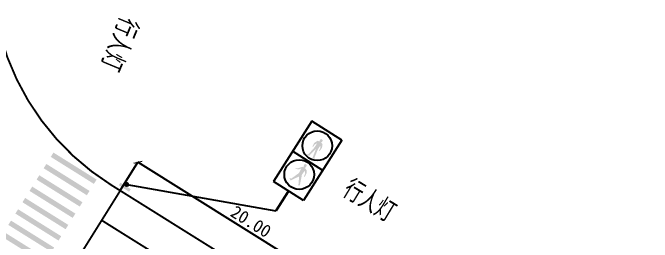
# Model space of a CAD drawing. Header units: millimetres. Extents: x 67536 to 67858, y 50657 to 50929.
# Drawn here: x 67718 to 67768.3, y 50767.3 to 50785.3 of the extents above; entities that cross this region are included whole.
import ezdxf

# ---------------------------------------------------------------- set-up
doc = ezdxf.new("R2010")
doc.units = ezdxf.units.MM
for name, color, linetype in [('@-交通信号', 7, 'Continuous'), ('@-标注', 7, 'Continuous'), ('@-路面边线', 7, 'Continuous')]:
    doc.layers.add(name, color=color, linetype=linetype)
doc.layers.add('@-道路标线', color=7, linetype='Continuous', lineweight=0)
doc.layers.get('0').off()
doc.styles.add('--黑体', font='simhei.ttf')
doc.styles.add('宋体', font='')
doc.styles.get('宋体').set_extended_font_data('SimSun')
doc.dimstyles.new('标志标注', dxfattribs={"dimtxt": 1, "dimasz": 0.5, "dimexe": 0, "dimexo": 0, "dimgap": 0.25, "dimtad": 1, "dimzin": 0, "dimdsep": 46, "dimtxsty": '--黑体', "dimblk": 'ARCHTICK', "dimcen": 0.09, "dimadec": 0, "dimazin": 0, "dimtfac": 1, "dimtix": 1, "dimtmove": 1, "dimatfit": 0, "dimfxl": 1, "dimtolj": 1, "dimtzin": 0, "dimarcsym": 0})

# ---------------------------------------------------------------- blocks, each defined once
blk = doc.blocks.new('A$C4D5C2BD2')
at = {"layer": '@-交通信号', "linetype": 'ByBlock', "lineweight": -3}
h = blk.add_hatch(color=14, dxfattribs=at)
edge = h.paths.add_edge_path()
edge.add_line((0.981, 0.31), (0.905, 0.534))
edge.add_line((0.905, 0.534), (0.001, 0.223))
edge.add_line((0.001, 0.223), (0.077, 0))
edge.add_line((0.077, 0), (0.981, 0.31))
blk.add_hatch(color=14, dxfattribs=at).paths.add_polyline_path([(0.557, 0.515, 1), (0.292, 0.515, 1)])
at = {"layer": '@-交通信号', "color": 14}
blk.add_circle((0.425, 0.515, 363.651), 0.132, dxfattribs=at)
blk = doc.blocks.new('A$C3CD052C4')
at = {"layer": '@-交通信号'}
h = blk.add_hatch(color=256, dxfattribs=at)
h.paths.add_polyline_path([(0.198, 4.356), (0.304, 4.182), (0.32, 3.934), (0.381, 3.967), (0.401, 4.276), (0.275, 4.548), (0.121, 4.589), (0.137, 4.65), (0.157, 4.715), (0.141, 4.776), (0.1, 4.814), (0.043, 4.83), (-0.015, 4.814), (-0.055, 4.776), (-0.071, 4.715), (-0.051, 4.65), (-0.035, 4.589), (-0.19, 4.548), (-0.316, 4.276), (-0.295, 3.967), (-0.234, 3.934), (-0.218, 4.182), (-0.113, 4.356), (-0.113, 3.967), (-0.234, 3.267), (-0.279, 3.257), (-0.291, 3.19), (-0.113, 3.19), (0.043, 3.967), (0.198, 3.19), (0.377, 3.19), (0.365, 3.257), (0.32, 3.267), (0.198, 3.967)])
h.paths.add_polyline_path([(-0.061, 1.636), (-0.348, 0.921), (-0.458, 0.919), (-0.477, 0.887), (-0.307, 0.779), (0.082, 1.403), (0.39, 0.855), (0.361, 0.823), (0.365, 0.797), (0.408, 0.779), (0.506, 0.859), (0.201, 1.639), (0.216, 2.02), (0.368, 1.86), (0.408, 1.596), (0.474, 1.636), (0.445, 1.947), (0.303, 2.15), (0.133, 2.208), (0.125, 2.252, 0.207228), (0.135, 2.45, 0.071106), (0.119, 2.472, 0.097589), (0.103, 2.484, 0.022233), (0.085, 2.492, 0.040799), (0.074, 2.494, 0.045979), (0.046, 2.497, 0.036358), (0.01, 2.494, 0.028309), (-0.009, 2.491, 0.024691), (-0.031, 2.484, 0.079385), (-0.056, 2.47, 0.12435), (-0.067, 2.455, 0.081145), (-0.072, 2.435, 0.069556), (-0.07, 2.412, 0.00473), (-0.068, 2.402, 0.009011), (-0.067, 2.397, 0.057142), (-0.061, 2.381, -0.068241), (-0.056, 2.368, -0.124353), (-0.057, 2.348, 0.089456), (-0.06, 2.321, 0.014819), (-0.058, 2.301, -0.022419), (-0.056, 2.28, 0.042847), (-0.056, 2.27, 0.182875), (-0.054, 2.264, 0.101619), (-0.045, 2.259, 0.029922), (-0.002, 2.249), (-0.002, 2.204), (-0.11, 2.179), (-0.181, 2.086), (-0.291, 1.94), (-0.331, 1.904), (-0.506, 1.794), (-0.453, 1.754), (-0.263, 1.853), (-0.216, 1.878), (-0.11, 2.021)])
for p, q in [((-1.402, 5.609), (-1.402, 0)), ((1.402, 5.609), (-1.402, 5.609)), ((1.402, 5.609), (1.402, 0)), ((1.402, 2.805), (-1.402, 2.805)), ((1.402, 0), (-1.402, 0))]:
    blk.add_line(p, q, dxfattribs=at)
at = {"layer": '@-交通信号', "color": 1}
blk.add_circle((0, 4.207), 1.166, dxfattribs=at)
at = {"layer": '@-交通信号', "color": 3}
blk.add_circle((0.016, 1.53), 1.166, dxfattribs=at)
blk = doc.blocks.new('_ARCHTICK')
at = {"color": 0, "linetype": 'ByBlock', "const_width": 0.15}
blk.add_lwpolyline([(-0.5, -0.5), (0.5, 0.5)], dxfattribs=at)
blk = doc.blocks.new('*D98')
at = {"layer": '@-标注', "color": 0, "lineweight": -2, "transparency": 16777216}
for p, q in [((67726.491, 50771.359), (67727.885, 50773.589)), ((67744.846, 50762.991), (67727.885, 50773.589)), ((67743.452, 50760.76), (67744.846, 50762.991))]:
    blk.add_line(p, q, dxfattribs=at)
at = {"layer": 'Defpoints', "color": 0, "transparency": 16777216}
for p in [(67727.885, 50773.589), (67726.491, 50771.359), (67743.452, 50760.76)]:
    blk.add_point(p, dxfattribs=at)
at = {"layer": '@-标注', "color": 0, "lineweight": -2, "transparency": 16777216, "xscale": 0.5, "yscale": 0.5, "zscale": 0.5}
for p, rotation in [((67727.885, 50773.589), 147.9999999998986), ((67744.846, 50762.991), 327.9999999998986)]:
    blk.add_blockref('_ARCHTICK', p, dxfattribs=dict(at, rotation=rotation))
at = {"layer": '@-标注', "color": 0, "transparency": 16777216, "insert": (67736.766, 50768.931), "char_height": 1, "attachment_point": 5, "rotation": 328, "style": '--黑体'}
blk.add_mtext('\\A1;20.00', dxfattribs=at)
blk = doc.blocks.new('*U128')
at = {"layer": '@-路面边线'}
h = blk.add_hatch(color=256, dxfattribs=at)
h.dxf.hatch_style = 1
h.paths.add_polyline_path([(0.282, 0.005), (0.282, -3.995), (0.682, -3.995), (0.682, 0.005)])
blk = doc.blocks.new('*U130')
at = {"layer": '@-道路标线', "color": 0, "linetype": 'ByBlock', "lineweight": -2, "transparency": 16777216, "rotation": 237.9999999999586}
for p in [(67724.779, 50772.472), (67724.223, 50771.581), (67723.666, 50770.691), (67723.11, 50769.8), (67722.554, 50768.91), (67721.997, 50768.019), (67721.441, 50767.129), (67720.884, 50766.238), (67720.328, 50765.348), (67719.772, 50764.457), (67719.215, 50763.567)]:
    blk.add_blockref('*U128', p, dxfattribs=at)

msp = doc.modelspace()

# ---------------------------------------------------------------- linework, layer by layer
at = {"layer": '@-交通信号', "linetype": 'Continuous', "lineweight": -3}
msp.add_line((67727.001, 50771.834, 5.237), (67738.731, 50769.769, 36.314), dxfattribs=at)
at = {"layer": '@-交通信号', "const_width": 0.2, "elevation": 36.314, "flags": 128}
msp.add_lwpolyline([(67739.724, 50771.335), (67738.731, 50769.769)], dxfattribs=at)
at = {"layer": '@-道路标线', "color": 7, "linetype": 'Continuous', "const_width": 0.15, "flags": 128}
msp.add_lwpolyline([(67723.34, 50804.437), (67720.839, 50801.348, 0.450467), (67725.784, 50771.801), (67728.655, 50770.006)], format="xyb", dxfattribs=at)
for points in [[(67714.833, 50752.702), (67726.491, 50771.359)], [(67728.655, 50770.006), (67857.609, 50689.428)], [(67725.034, 50769.027), (67775.917, 50737.231)]]:
    msp.add_lwpolyline(points, dxfattribs=at)

# ---------------------------------------------------------------- block references
at = {"layer": '@-交通信号', "rotation": 327.608436320871}
msp.add_blockref('A$C3CD052C4', (67739.724, 50771.335, 36.314), dxfattribs=at)
at = {"layer": '@-交通信号', "linetype": 'Continuous', "ltscale": 2, "rotation": 308.5132691150382}
msp.add_blockref('A$C4D5C2BD2', (67726.333, 50771.846, -358.415), dxfattribs=at)
at = {"layer": '@-道路标线'}
msp.add_blockref('*U130', (0, 0), dxfattribs=at)

# ---------------------------------------------------------------- texts
at = {"layer": '@-交通信号', "style": '宋体', "width": 0.7}
for rotation, p in [(247.4088, (67726.622, 50785.126)), (328.8775, (67743.893, 50771.095, 36.314))]:
    msp.add_text('行人灯', height=1.5, rotation=rotation, dxfattribs=at).set_placement(p)

# ---------------------------------------------------------------- dimensions: what is measured, and where the dimension line sits
at = {"layer": '@-标注'}
dim = msp.add_aligned_dim(p1=(67743.452, 50760.76), p2=(67726.491, 50771.359), distance=-2.63, dimstyle='标志标注', dxfattribs=at)
dim.commit()
dim.dimension.update_dxf_attribs({"geometry": '*D98', "text_midpoint": (67736.766, 50768.931)})

doc.saveas('drawing.dxf')
